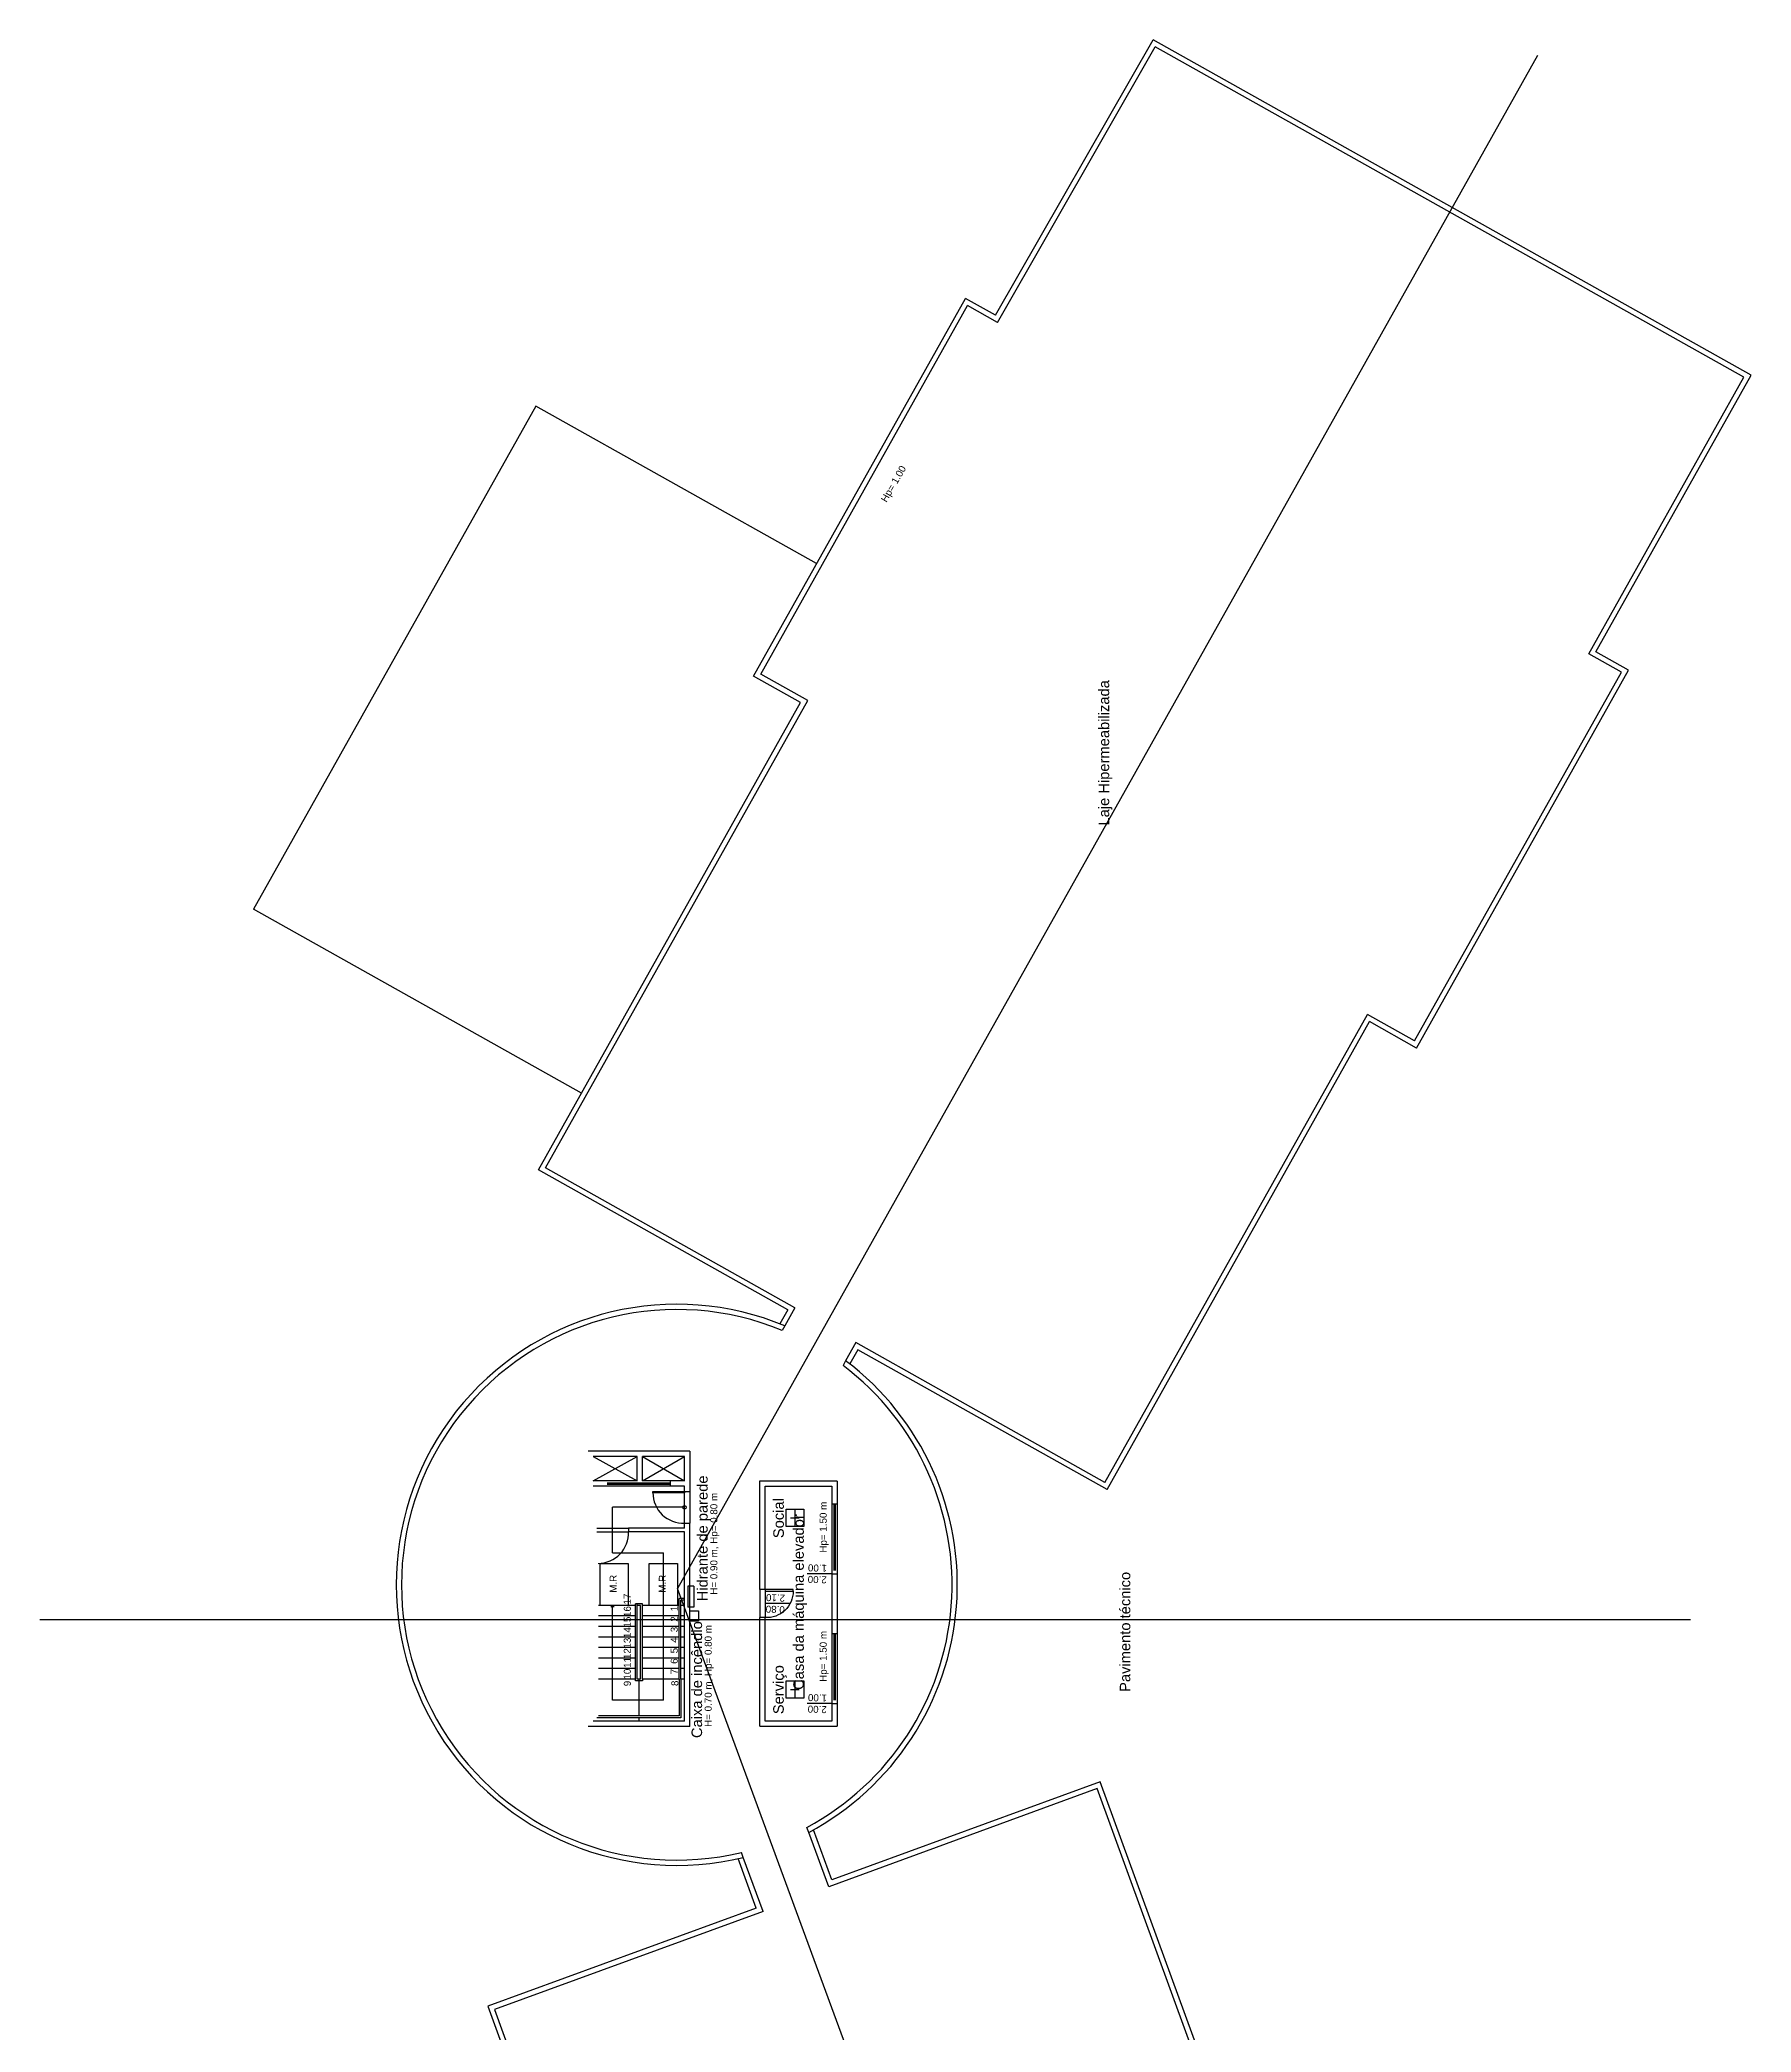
# Model space of a CAD drawing. Header units: millimetres. Extents: x -210 to 1173, y -437 to 320.
# Drawn here: x 1075.4 to 1124.2, y -280.8 to -224 of the extents above; entities that cross this region are included whole.
import ezdxf
from ezdxf.enums import TextEntityAlignment as Align

# ---------------------------------------------------------------- set-up
doc = ezdxf.new("R2010")
doc.units = ezdxf.units.MM
doc.header["$LTSCALE"] = 0.3
for name, pattern in [('DASHDOTX2', [50.8, 25.4, -12.7, 0, -12.7]), ('DASHED2', [9.525, 6.35, -3.175]), ('LTYPE_6', [168.75, 112.5, -28.125, 0, -28.125])]:
    doc.linetypes.add(name, pattern=pattern)
for name, color, linetype in [('CORTE', 6, 'Continuous'), ('COTAS', 1, 'Continuous'), ('ESQUADRIAS', 3, 'Continuous'), ('LAYER_0', 6, 'Continuous'), ('LINHA DE CORTE', 6, 'DASHDOTX2'), ('PISO', 1, 'Continuous'), ('PROJEÇÃO', 1, 'DASHED2'), ('TEXTOS', 2, 'Continuous'), ('VISTA', 2, 'Continuous')]:
    doc.layers.add(name, color=color, linetype=linetype)
doc.styles.add('2MM 1_100', font='ARIAL.TTF', dxfattribs={"height": 0.2})
doc.styles.add('3MM 1_100', font='ARIAL.TTF', dxfattribs={"height": 0.3})

msp = doc.modelspace()

# ---------------------------------------------------------------- linework, layer by layer
for p, q in [((1118.09, -224.404), (1093.568, -268.12)), ((1110.274, -313.457), (1093.568, -268.12)), ((1122.457, -269.016), (1075.389, -269.016))]:
    msp.add_line(p, q)
at = {"layer": 'CORTE'}
for p, q in [((1093.92, -264.205), (1091.02, -264.205)), ((1092.42, -264.355), (1091.17, -264.355)), ((1091.17, -264.355), (1092.42, -265.055)), ((1091.17, -265.055), (1092.42, -264.355)), ((1092.42, -265.055), (1092.42, -264.355)), ((1092.57, -265.055), (1092.57, -264.355)), ((1093.77, -264.355), (1092.57, -264.355)), ((1092.57, -265.055), (1093.77, -264.355)), ((1092.57, -264.355), (1093.77, -265.055)), ((1093.77, -265.055), (1093.77, -264.355)), ((1093.92, -264.205), (1093.92, -264.205)), ((1093.92, -264.205), (1093.92, -265.355)), ((1092.42, -265.055), (1091.17, -265.055)), ((1093.77, -265.205), (1091.17, -265.205)), ((1093.77, -265.055), (1092.57, -265.055)), ((1093.77, -265.355), (1093.77, -265.205)), ((1095.92, -265.053), (1098.12, -265.053)), ((1095.92, -268.153), (1095.92, -265.055)), ((1096.07, -265.203), (1097.97, -265.203)), ((1096.07, -268.153), (1096.07, -265.205)), ((1097.97, -265.203), (1097.97, -271.903)), ((1098.12, -265.056), (1098.12, -272.05)), ((1093.77, -266.405), (1092.17, -266.405)), ((1093.77, -266.405), (1093.77, -266.255)), ((1093.92, -272.055), (1093.92, -266.255)), ((1093.77, -266.505), (1092.17, -266.505)), ((1093.77, -271.905), (1093.77, -266.505)), ((1094.04, -268.056), (1093.87, -268.056)), ((1093.87, -268.056), (1093.87, -268.656)), ((1094.04, -268.056), (1094.04, -268.656)), ((1096.07, -268.153), (1095.92, -268.153)), ((1094.04, -268.656), (1093.87, -268.656)), ((1095.92, -272.05), (1095.92, -268.953)), ((1096.07, -268.953), (1095.92, -268.953)), ((1096.07, -271.9), (1096.07, -268.953)), ((1093.92, -272.055), (1091.02, -272.055)), ((1093.77, -271.905), (1091.17, -271.905)), ((1098.12, -272.053), (1095.92, -272.053)), ((1097.97, -271.903), (1096.07, -271.903))]:
    msp.add_line(p, q, dxfattribs=at)
msp.add_lwpolyline([(1093.92, -268.756), (1094.17, -268.756), (1094.17, -269.056), (1093.92, -269.056)], close=True, dxfattribs=at)
at = {"layer": 'COTAS'}
for p, q in [((1093.77, -265.805), (1091.72, -265.805)), ((1091.72, -267.105), (1091.72, -265.805)), ((1091.72, -267.105), (1093.17, -267.105)), ((1093.17, -271.305), (1093.17, -267.105)), ((1091.72, -268.605), (1091.669, -268.655)), ((1091.72, -268.605), (1091.769, -268.655)), ((1091.72, -271.305), (1091.72, -268.605)), ((1093.17, -271.305), (1091.72, -271.305))]:
    msp.add_line(p, q, dxfattribs=at)
at = {"layer": 'COTAS', "extrusion": (1.53053e-12, -7.02945e-13, -1)}
for p, q in [((1097.97, -267.703), (1097.267, -267.703)), ((1096.773, -268.553), (1096.07, -268.553)), ((1097.97, -271.403), (1097.267, -271.403))]:
    msp.add_line(p, q, dxfattribs=at)
at = {"layer": 'COTAS'}
msp.add_circle((1093.77, -265.805), 0.05, dxfattribs=at)
at = {"layer": 'ESQUADRIAS'}
msp.add_lwpolyline([(1093.77, -265.355), (1093.77, -265.395), (1092.87, -265.395), (1092.87, -265.355)], close=True, dxfattribs=at)
at = {"layer": 'ESQUADRIAS', "extrusion": (7.44691e-21, 1.22461e-16, -1)}
msp.add_lwpolyline([(-1096.07, -268.153), (-1096.07, -268.193), (-1096.87, -268.193), (-1096.87, -268.153)], close=True, dxfattribs=at)
at = {"layer": 'LAYER_0', "color": 15, "linetype": 'LTYPE_6'}
for p, q in [((1096.92, -265.855), (1096.92, -266.355)), ((1096.792, -266.105), (1097.044, -266.105)), ((1096.92, -270.75), (1096.92, -271.25)), ((1096.792, -271), (1097.044, -271))]:
    msp.add_line(p, q, dxfattribs=at)
at = {"layer": 'LINHA DE CORTE'}
for p, q in [((1093.77, -265.355), (1093.92, -265.355)), ((1092.17, -266.405), (1092.17, -266.505)), ((1093.77, -266.255), (1093.92, -266.255))]:
    msp.add_line(p, q, dxfattribs=at)
at = {"layer": 'PISO'}
for p, q in [((1089.528, -234.403), (1081.482, -248.75)), ((1097.538, -238.894), (1089.528, -234.403)), ((1090.835, -253.995), (1081.482, -248.75)), ((1093.77, -266.255), (1093.77, -265.355)), ((1093.92, -265.355), (1093.92, -266.255)), ((1091.27, -266.405), (1092.17, -266.405)), ((1091.27, -266.505), (1092.17, -266.505)), ((1095.92, -268.153), (1095.92, -268.953)), ((1096.07, -268.153), (1096.07, -268.953)), ((1092.37, -268.605), (1091.32, -268.605)), ((1092.37, -269.205), (1091.32, -269.205)), ((1092.37, -269.505), (1091.32, -269.505)), ((1092.37, -269.805), (1091.32, -269.805)), ((1092.37, -270.105), (1091.32, -270.105)), ((1092.37, -270.405), (1091.32, -270.405)), ((1092.37, -270.705), (1091.32, -270.705)), ((1092.47, -270.705), (1092.47, -271.755)), ((1093.62, -270.705), (1092.57, -270.705)), ((1093.77, -270.705), (1093.67, -270.705)), ((1092.47, -271.805), (1092.47, -271.905))]:
    msp.add_line(p, q, dxfattribs=at)
for points in [[(1096.67, -266.355), (1096.67, -265.855), (1097.17, -265.855), (1097.17, -266.355)], [(1091.368, -268.605), (1091.368, -267.405), (1092.168, -267.405), (1092.168, -268.605)], [(1092.768, -268.605), (1092.768, -267.405), (1093.568, -267.405), (1093.568, -268.605)], [(1096.67, -271.25), (1096.67, -270.75), (1097.17, -270.75), (1097.17, -271.25)]]:
    msp.add_lwpolyline(points, close=True, dxfattribs=at)
for centre, start, end in [((1093.734, -265.392), 180.2167, 272.3852), ((1091.307, -266.541), 270.2167, 2.3852)]:
    msp.add_arc(centre, 0.864, start, end, dxfattribs=at)
at = {"layer": 'PISO', "extrusion": (1.53053e-12, -7.02945e-13, -1)}
msp.add_arc((-1096.109, -268.193, 0), 0.761, 180.0035, 272.9411, dxfattribs=at)
at = {"layer": 'PROJEÇÃO'}
for p, q in [((1091.57, -265.11), (1093.37, -265.11)), ((1091.57, -265.15), (1093.37, -265.15)), ((1093.37, -265.205), (1093.37, -265.055)), ((1097.97, -265.703), (1098.12, -265.703)), ((1098.025, -265.703), (1098.025, -267.703)), ((1098.065, -265.703), (1098.065, -267.703)), ((1097.97, -267.703), (1098.12, -267.703)), ((1092.37, -268.905), (1091.32, -268.905)), ((1097.97, -269.403), (1098.12, -269.403)), ((1098.025, -269.403), (1098.025, -271.403)), ((1098.065, -269.403), (1098.065, -271.403)), ((1097.97, -271.403), (1098.12, -271.403))]:
    msp.add_line(p, q, dxfattribs=at)
at = {"layer": 'VISTA'}
for p, q in [((1102.639, -231.816), (1107.134, -223.96)), ((1102.696, -232.019), (1107.19, -224.164)), ((1124.186, -233.523), (1107.134, -223.96)), ((1123.981, -233.58), (1107.19, -224.164)), ((1095.74, -242.101), (1101.779, -231.333)), ((1095.944, -242.044), (1101.836, -231.537)), ((1102.639, -231.816), (1101.779, -231.333)), ((1102.696, -232.019), (1101.836, -231.537)), ((1119.556, -241.472), (1123.981, -233.58)), ((1119.76, -241.414), (1124.186, -233.523)), ((1120.689, -241.936), (1119.757, -241.413)), ((1120.689, -241.935), (1119.76, -241.414)), ((1114.59, -252.505), (1120.485, -241.993)), ((1114.647, -252.709), (1120.689, -241.935)), ((1120.485, -241.993), (1119.556, -241.472)), ((1097.083, -242.854), (1095.74, -242.101)), ((1097.287, -242.797), (1095.944, -242.044)), ((1089.606, -256.187), (1097.083, -242.854)), ((1089.81, -256.129), (1097.287, -242.797)), ((1105.761, -265.095), (1113.245, -251.75)), ((1105.819, -265.3), (1113.303, -251.955)), ((1114.59, -252.505), (1113.245, -251.75)), ((1114.647, -252.709), (1113.303, -251.955)), ((1096.715, -260.172), (1089.606, -256.187)), ((1096.919, -260.115), (1089.81, -256.129)), ((1096.715, -260.172), (1096.49, -260.575)), ((1096.919, -260.115), (1096.63, -260.632)), ((1096.63, -260.632), (1096.556, -260.764)), ((1098.653, -261.107), (1098.365, -261.626)), ((1098.711, -261.312), (1098.486, -261.719)), ((1105.761, -265.095), (1098.653, -261.107)), ((1105.819, -265.3), (1098.711, -261.312)), ((1098.365, -261.626), (1098.292, -261.759)), ((1092.37, -270.755), (1092.37, -268.555)), ((1092.42, -268.555), (1092.37, -268.555)), ((1092.42, -270.705), (1092.42, -268.555)), ((1092.57, -268.555), (1092.42, -268.555)), ((1092.52, -268.605), (1092.42, -268.605)), ((1092.52, -270.705), (1092.52, -268.605)), ((1092.57, -270.705), (1092.57, -268.555)), ((1093.62, -268.605), (1092.57, -268.605)), ((1093.62, -270.705), (1093.62, -268.405)), ((1093.77, -268.405), (1093.62, -268.405)), ((1093.67, -270.705), (1093.67, -268.455)), ((1093.77, -268.455), (1093.67, -268.455)), ((1093.77, -268.605), (1093.67, -268.605)), ((1093.62, -268.905), (1092.57, -268.905)), ((1093.62, -269.205), (1092.57, -269.205)), ((1093.77, -268.905), (1093.67, -268.905)), ((1093.77, -269.205), (1093.67, -269.205)), ((1093.62, -269.505), (1092.57, -269.505)), ((1093.62, -269.805), (1092.57, -269.805)), ((1093.77, -269.505), (1093.67, -269.505)), ((1093.77, -269.805), (1093.67, -269.805)), ((1093.62, -270.105), (1092.57, -270.105)), ((1093.62, -270.405), (1092.57, -270.405)), ((1093.77, -270.105), (1093.67, -270.105)), ((1093.77, -270.405), (1093.67, -270.405)), ((1092.57, -270.755), (1092.37, -270.755)), ((1092.52, -270.705), (1092.42, -270.705)), ((1092.57, -270.705), (1092.57, -270.755)), ((1093.62, -270.705), (1093.62, -271.755)), ((1093.67, -270.705), (1093.67, -271.805)), ((1093.67, -271.805), (1091.27, -271.805)), ((1093.62, -271.755), (1091.32, -271.755)), ((1105.535, -273.825), (1097.882, -276.626)), ((1105.624, -273.632), (1097.971, -276.433)), ((1110.043, -286.178), (1105.535, -273.825)), ((1110.235, -286.267), (1105.624, -273.632)), ((1097.314, -275.075), (1097.262, -274.933)), ((1097.882, -276.626), (1097.314, -275.075)), ((1097.971, -276.433), (1097.448, -275.003)), ((1095.817, -277.241), (1095.299, -275.822)), ((1095.447, -275.788), (1095.395, -275.646)), ((1096.01, -277.331), (1095.447, -275.788)), ((1095.817, -277.241), (1088.161, -280.035)), ((1096.01, -277.331), (1088.354, -280.125)), ((1088.161, -280.035), (1092.711, -292.503)), ((1088.354, -280.125), (1092.903, -292.592))]:
    msp.add_line(p, q, dxfattribs=at)
for radius, start, end in [(8, 67.3646, 283.7071), (7.85, 67.4915, 283.5855), (7.85, 298.2155, 52.8482), (8, 298.0621, 53.002)]:
    msp.add_arc((1093.551, -268.016), radius, start, end, dxfattribs=at)

# ---------------------------------------------------------------- texts
at = {"layer": 'TEXTOS'}
for s, height, rotation, style, p in [('Hp= 1.00', 0.2, 59.9707, '2MM 1_100', (1099.728, -236.62)), ('Laje Hipermeabilizada', 0.3, 90, '3MM 1_100', (1105.73, -244.292)), ('Hidrante de parede', 0.3, 90, '3MM 1_100', (1094.281, -266.692)), ('H= 0.90 m, Hp= 0.80 m', 0.2, 90, '2MM 1_100', (1094.608, -266.846)), ('Social', 0.3, 90, '3MM 1_100', (1096.453, -266.115)), ('Hp= 1.50 m', 0.2, 90, '2MM 1_100', (1097.726, -266.372)), ('Casa da máquina elevador', 0.3, 90, '3MM 1_100', (1097.023, -268.508)), ('1.00', 0.2, 177.9904, '2MM 1_100', (1097.563, -267.539)), ('M.R', 0.2, 90, '2MM 1_100', (1091.738, -267.987)), ('M.R', 0.2, 90, '2MM 1_100', (1093.138, -267.987)), ('2.00', 0.2, 177.9904, '2MM 1_100', (1097.556, -267.868)), ('Pavimento técnico', 0.3, 90, '3MM 1_100', (1106.332, -269.358)), ('17', 0.2, 90, '2MM 1_100', (1092.137, -268.423)), ('16', 0.2, 90, '2MM 1_100', (1092.14, -268.778)), ('1', 0.2, 90, '2MM 1_100', (1093.478, -268.692)), ('0.80', 0.2, 177.9904, '2MM 1_100', (1096.359, -268.718)), ('2.10', 0.2, 177.9904, '2MM 1_100', (1096.366, -268.389)), ('15', 0.2, 90, '2MM 1_100', (1092.14, -269.078)), ('14', 0.2, 90, '2MM 1_100', (1092.14, -269.378)), ('2', 0.2, 90, '2MM 1_100', (1093.478, -268.992)), ('3', 0.2, 90, '2MM 1_100', (1093.478, -269.292)), ('Caixa de incêndio', 0.3, 90, '3MM 1_100', (1094.122, -270.72)), ('H= 0.70 m, Hp= 0.80 m', 0.2, 90, '2MM 1_100', (1094.446, -270.616)), ('13', 0.2, 90, '2MM 1_100', (1092.14, -269.678)), ('12', 0.2, 90, '2MM 1_100', (1092.14, -269.978)), ('4', 0.2, 90, '2MM 1_100', (1093.478, -269.592)), ('5', 0.2, 90, '2MM 1_100', (1093.478, -269.892)), ('Hp= 1.50 m', 0.2, 90, '2MM 1_100', (1097.726, -270.058)), ('10', 0.2, 90, '2MM 1_100', (1092.14, -270.563)), ('11', 0.2, 90, '2MM 1_100', (1092.14, -270.23)), ('6', 0.2, 90, '2MM 1_100', (1093.478, -270.192)), ('Serviço', 0.3, 90, '3MM 1_100', (1096.451, -271.006)), ('9', 0.2, 90, '2MM 1_100', (1092.14, -270.83)), ('7', 0.2, 90, '2MM 1_100', (1093.478, -270.492)), ('8', 0.2, 90, '2MM 1_100', (1093.496, -270.824)), ('2.00', 0.2, 177.9904, '2MM 1_100', (1097.556, -271.568)), ('1.00', 0.2, 177.9904, '2MM 1_100', (1097.563, -271.239))]:
    msp.add_text(s, height=height, rotation=rotation, dxfattribs=dict(at, style=style)).set_placement(p, align=Align.MIDDLE_CENTER)

doc.saveas('drawing.dxf')
